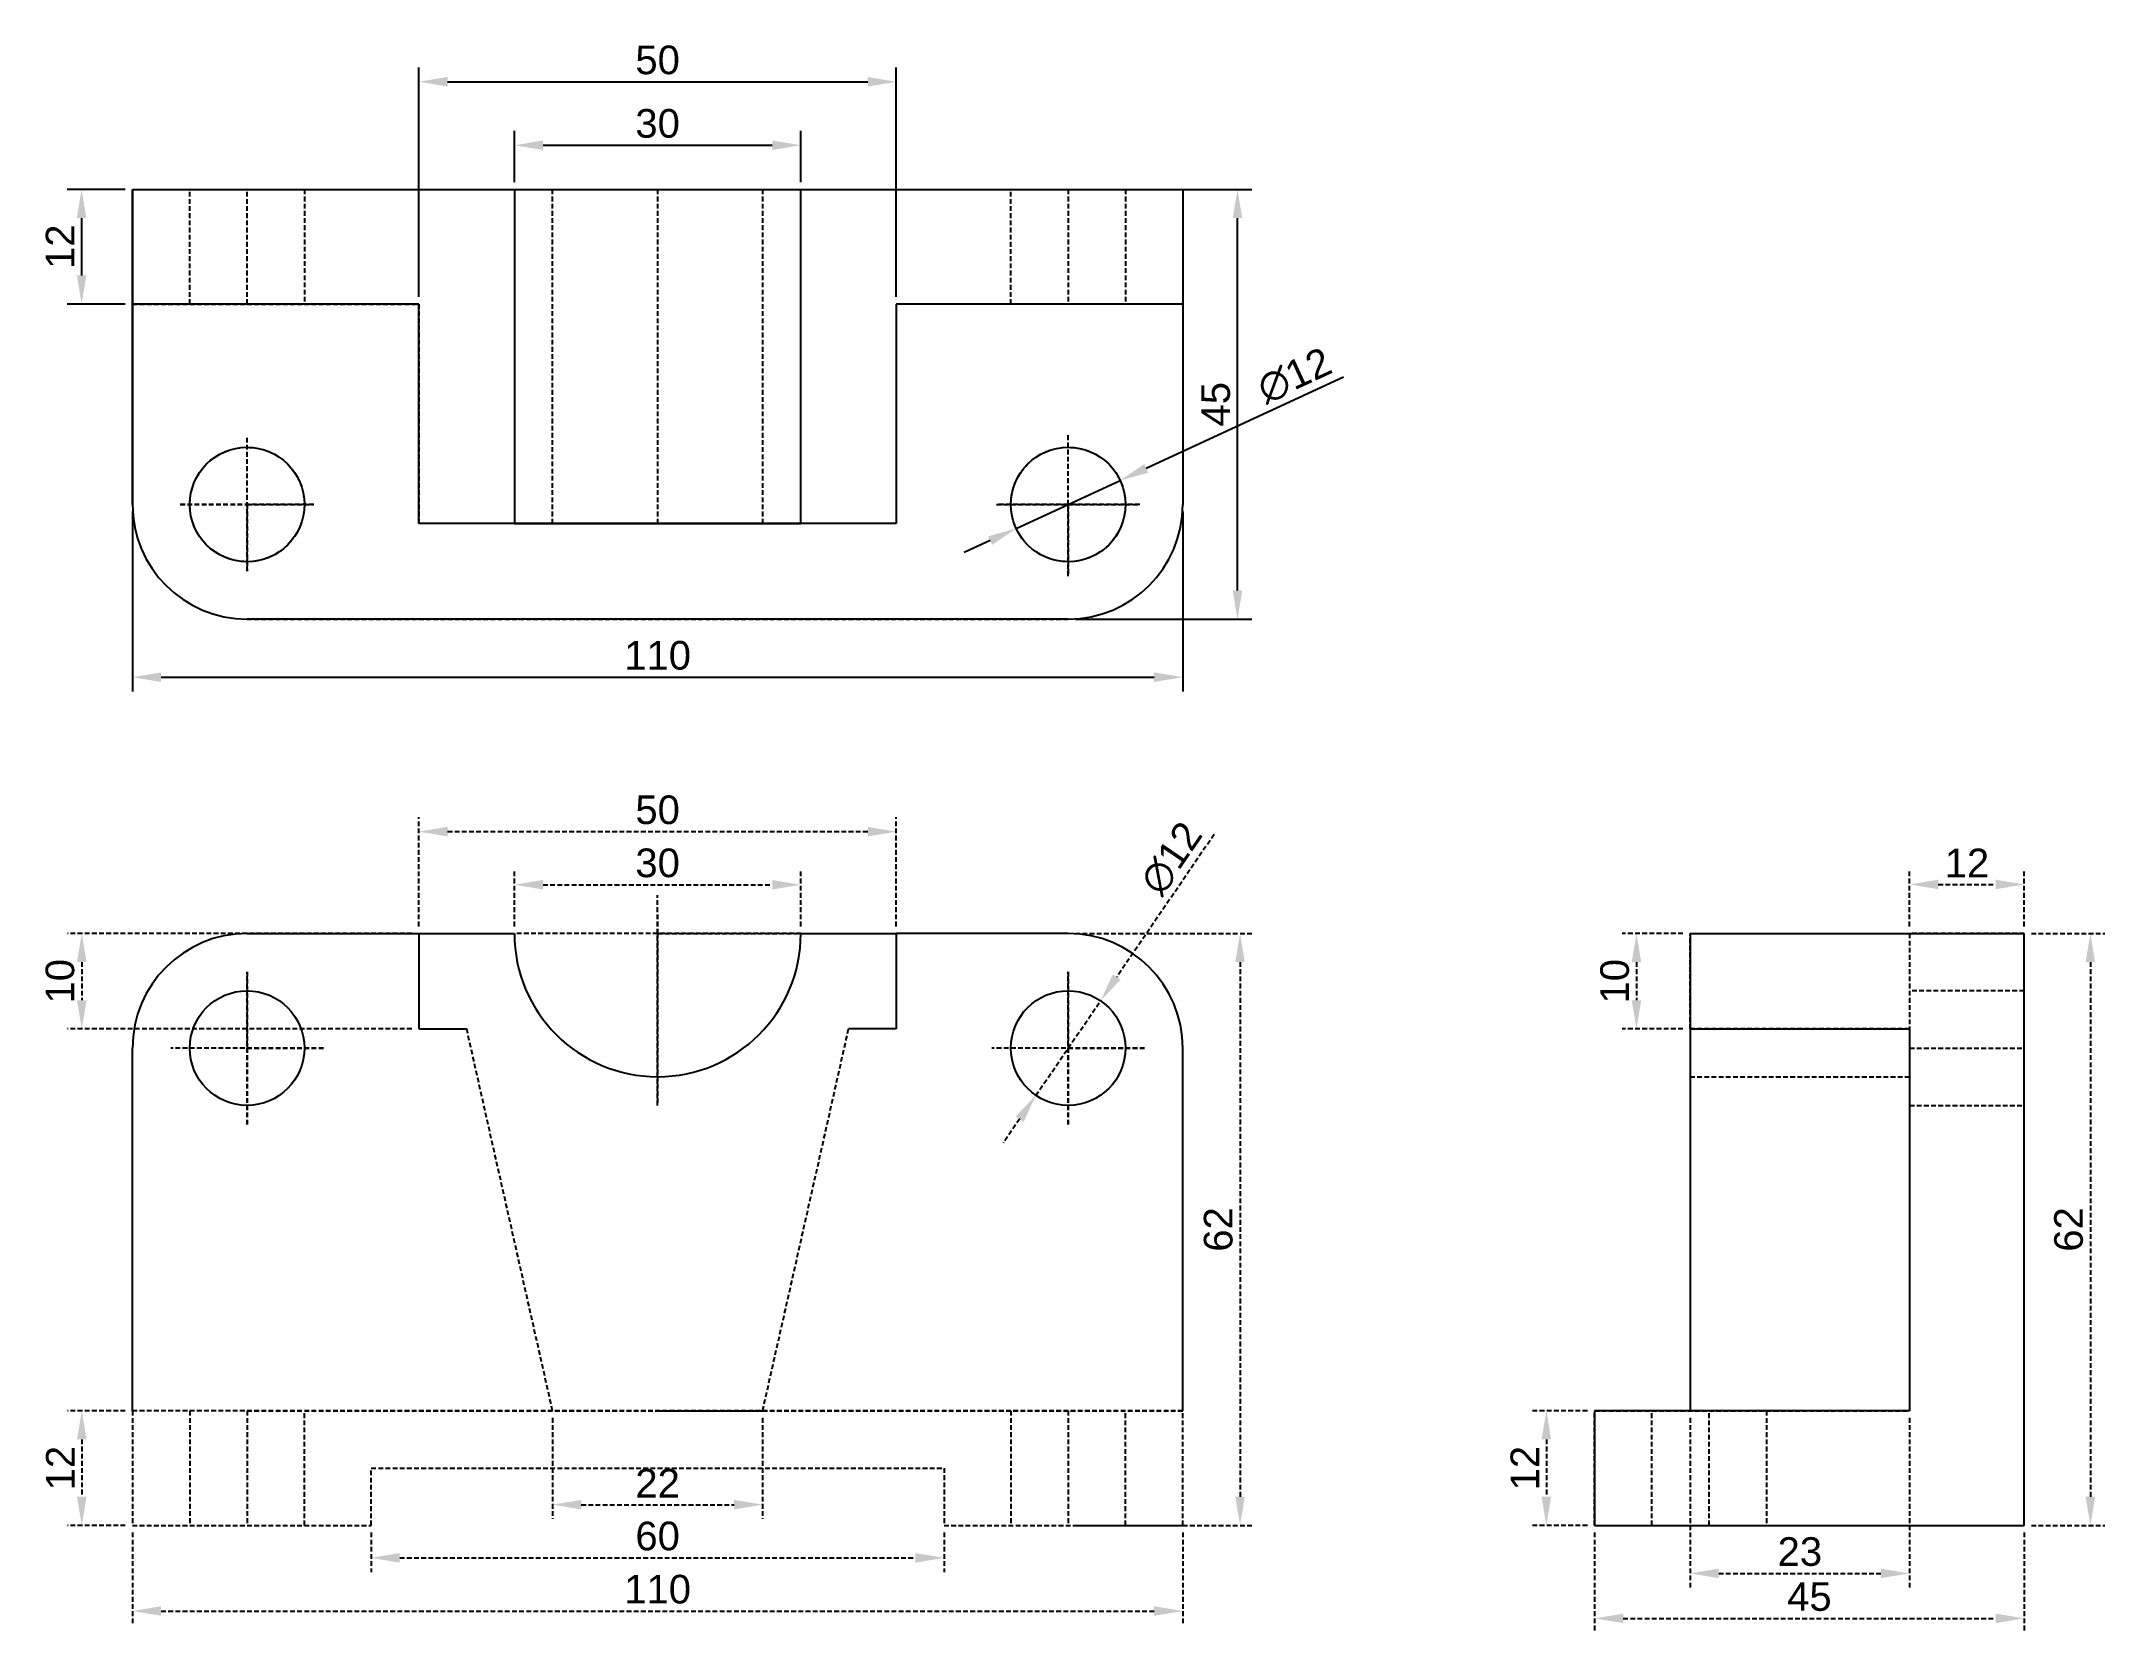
# Model space of a CAD drawing. Header units: millimetres. Extents: x 650 to 24174, y 151 to 15160.
# Drawn here: x 23957.5 to 24173.6, y 14993.5 to 15160.2 of the extents above; entities outside this region: 1.
import ezdxf

# ---------------------------------------------------------------- set-up
doc = ezdxf.new("R2010")
doc.units = ezdxf.units.MM
doc.linetypes.add('DASHED', pattern=[0.75, 0.5, -0.25])
doc.styles.get("Standard").update_dxf_attribs({"font": 'Arial Unicode MS.ttf'})
doc.dimstyles.new('Decimal-3', dxfattribs={"dimscale": 1.2, "dimtxt": 2.5, "dimasz": 2.5, "dimexe": 1.25, "dimexo": 0.625, "dimtad": 1, "dimtxsty": 'Standard', "dimcen": 2.5, "dimadec": 0, "dimazin": 0, "dimtfac": 1, "dimtmove": 0, "dimatfit": 3, "dimfxl": 1, "dimarcsym": 0})

# ---------------------------------------------------------------- blocks, each defined once
blk = doc.blocks.new('*D4')
at = {"color": 0, "linetype": 'DASHED', "lineweight": -2, "transparency": 16777216}
for p, q in [((24065.77, 15066.76), (24084.52, 15066.76)), ((24083.02, 15063.76), (24083.02, 15007.76)), ((24065.77, 15004.76), (24084.52, 15004.76))]:
    blk.add_line(p, q, dxfattribs=at)
at = {"color": 0, "linetype": 'DASHED', "transparency": 16777216}
for points in [[(24082.52, 15063.76), (24083.52, 15063.76), (24083.02, 15066.76)], [(24082.52, 15007.76), (24083.52, 15007.76), (24083.02, 15004.76)]]:
    blk.add_solid(points, dxfattribs=at)
at = {"layer": 'Defpoints', "color": 0, "linetype": 'DASHED', "transparency": 16777216}
for p in [(24065.02, 15066.76), (24065.02, 15004.76), (24083.02, 15004.76)]:
    blk.add_point(p, dxfattribs=at)
at = {"color": 0, "linetype": 'DASHED', "transparency": 16777216, "insert": (24080.75, 15035.76), "char_height": 3, "attachment_point": 5, "rotation": 90}
blk.add_mtext('62', dxfattribs=at)
blk = doc.blocks.new('*D6')
at = {"color": 0, "linetype": 'DASHED', "lineweight": -2, "transparency": 16777216}
for p, q in [((24011.02, 15016.01), (24011.02, 15005.43)), ((24033.02, 15016.01), (24033.02, 15005.43)), ((24014.02, 15006.93), (24030.02, 15006.93))]:
    blk.add_line(p, q, dxfattribs=at)
at = {"color": 0, "linetype": 'DASHED', "transparency": 16777216}
for points in [[(24014.02, 15007.43), (24014.02, 15006.43), (24011.02, 15006.93)], [(24030.02, 15007.43), (24030.02, 15006.43), (24033.02, 15006.93)]]:
    blk.add_solid(points, dxfattribs=at)
at = {"layer": 'Defpoints', "color": 0, "linetype": 'DASHED', "transparency": 16777216}
for p in [(24011.02, 15016.76), (24033.02, 15016.76), (24033.02, 15006.93)]:
    blk.add_point(p, dxfattribs=at)
at = {"color": 0, "linetype": 'DASHED', "transparency": 16777216, "insert": (24022.02, 15009.18), "char_height": 3, "attachment_point": 5}
blk.add_mtext('22', dxfattribs=at)
blk = doc.blocks.new('*D7')
at = {"color": 0, "linetype": 'DASHED', "lineweight": -2, "transparency": 16777216}
for p, q in [((23992.02, 15004.01), (23992.02, 14999.86)), ((24052.02, 15004.01), (24052.02, 14999.86)), ((23995.02, 15001.36), (24049.02, 15001.36))]:
    blk.add_line(p, q, dxfattribs=at)
at = {"color": 0, "linetype": 'DASHED', "transparency": 16777216}
for points in [[(23995.02, 15001.86), (23995.02, 15000.86), (23992.02, 15001.36)], [(24049.02, 15001.86), (24049.02, 15000.86), (24052.02, 15001.36)]]:
    blk.add_solid(points, dxfattribs=at)
at = {"layer": 'Defpoints', "color": 0, "linetype": 'DASHED', "transparency": 16777216}
for p in [(23992.02, 15004.76), (24052.02, 15004.76), (24052.02, 15001.36)]:
    blk.add_point(p, dxfattribs=at)
at = {"color": 0, "linetype": 'DASHED', "transparency": 16777216, "insert": (24022.02, 15003.63), "char_height": 3, "attachment_point": 5}
blk.add_mtext('60', dxfattribs=at)
blk = doc.blocks.new('*D8')
at = {"color": 0, "linetype": 'DASHED', "lineweight": -2, "transparency": 16777216}
for p, q in [((23967.02, 15004.01), (23967.02, 14994.29)), ((24077.02, 15004.01), (24077.02, 14994.29)), ((23970.02, 14995.79), (24074.02, 14995.79))]:
    blk.add_line(p, q, dxfattribs=at)
at = {"color": 0, "linetype": 'DASHED', "transparency": 16777216}
for points in [[(23970.02, 14996.29), (23970.02, 14995.29), (23967.02, 14995.79)], [(24074.02, 14996.29), (24074.02, 14995.29), (24077.02, 14995.79)]]:
    blk.add_solid(points, dxfattribs=at)
at = {"layer": 'Defpoints', "color": 0, "linetype": 'DASHED', "transparency": 16777216}
for p in [(23967.02, 15004.76), (24077.02, 15004.76), (24077.02, 14995.79)]:
    blk.add_point(p, dxfattribs=at)
at = {"color": 0, "linetype": 'DASHED', "transparency": 16777216, "insert": (24022.02, 14998.06), "char_height": 3, "attachment_point": 5}
blk.add_mtext('110', dxfattribs=at)
blk = doc.blocks.new('*D9')
at = {"color": 0, "linetype": 'DASHED', "lineweight": -2, "transparency": 16777216}
for p, q in [((24007.02, 15067.51), (24007.02, 15073.37)), ((24037.02, 15067.51), (24037.02, 15073.37)), ((24010.02, 15071.87), (24034.02, 15071.87))]:
    blk.add_line(p, q, dxfattribs=at)
at = {"color": 0, "linetype": 'DASHED', "transparency": 16777216}
for points in [[(24010.02, 15072.37), (24010.02, 15071.37), (24007.02, 15071.87)], [(24034.02, 15072.37), (24034.02, 15071.37), (24037.02, 15071.87)]]:
    blk.add_solid(points, dxfattribs=at)
at = {"layer": 'Defpoints', "color": 0, "linetype": 'DASHED', "transparency": 16777216}
for p in [(24037.02, 15071.87), (24007.02, 15066.76), (24037.02, 15066.76)]:
    blk.add_point(p, dxfattribs=at)
at = {"color": 0, "linetype": 'DASHED', "transparency": 16777216, "insert": (24022.02, 15074.14), "char_height": 3, "attachment_point": 5}
blk.add_mtext('30', dxfattribs=at)
blk = doc.blocks.new('*D10')
at = {"color": 0, "linetype": 'DASHED', "lineweight": -2, "transparency": 16777216}
for p, q in [((23997.02, 15067.51), (23997.02, 15078.93)), ((24047.02, 15067.51), (24047.02, 15078.93)), ((24000.02, 15077.43), (24044.02, 15077.43))]:
    blk.add_line(p, q, dxfattribs=at)
at = {"color": 0, "linetype": 'DASHED', "transparency": 16777216}
for points in [[(24000.02, 15077.93), (24000.02, 15076.93), (23997.02, 15077.43)], [(24044.02, 15077.93), (24044.02, 15076.93), (24047.02, 15077.43)]]:
    blk.add_solid(points, dxfattribs=at)
at = {"layer": 'Defpoints', "color": 0, "linetype": 'DASHED', "transparency": 16777216}
for p in [(24047.02, 15077.43), (23997.02, 15066.76), (24047.02, 15066.76)]:
    blk.add_point(p, dxfattribs=at)
at = {"color": 0, "linetype": 'DASHED', "transparency": 16777216, "insert": (24022.02, 15079.7), "char_height": 3, "attachment_point": 5}
blk.add_mtext('50', dxfattribs=at)
blk = doc.blocks.new('*D11')
at = {"color": 0, "linetype": 'DASHED', "lineweight": -2, "transparency": 16777216}
for p, q in [((23966.27, 15016.76), (23960.21, 15016.76)), ((23961.71, 15013.76), (23961.71, 15007.76)), ((23966.27, 15004.76), (23960.21, 15004.76))]:
    blk.add_line(p, q, dxfattribs=at)
at = {"color": 0, "linetype": 'DASHED', "transparency": 16777216}
for points in [[(23961.21, 15013.76), (23962.21, 15013.76), (23961.71, 15016.76)], [(23961.21, 15007.76), (23962.21, 15007.76), (23961.71, 15004.76)]]:
    blk.add_solid(points, dxfattribs=at)
at = {"layer": 'Defpoints', "color": 0, "linetype": 'DASHED', "transparency": 16777216}
for p in [(23967.02, 15016.76), (23961.71, 15004.76), (23967.02, 15004.76)]:
    blk.add_point(p, dxfattribs=at)
at = {"color": 0, "linetype": 'DASHED', "transparency": 16777216, "insert": (23959.46, 15010.76), "char_height": 3, "attachment_point": 5, "rotation": 90}
blk.add_mtext('12', dxfattribs=at)
blk = doc.blocks.new('*D12')
at = {"color": 0, "linetype": 'DASHED', "lineweight": -2, "transparency": 16777216}
for p, q in [((23996.27, 15066.76), (23960.21, 15066.76)), ((23961.71, 15063.76), (23961.71, 15059.76)), ((23996.27, 15056.76), (23960.21, 15056.76))]:
    blk.add_line(p, q, dxfattribs=at)
at = {"color": 0, "linetype": 'DASHED', "transparency": 16777216}
for points in [[(23961.21, 15063.76), (23962.21, 15063.76), (23961.71, 15066.76)], [(23961.21, 15059.76), (23962.21, 15059.76), (23961.71, 15056.76)]]:
    blk.add_solid(points, dxfattribs=at)
at = {"layer": 'Defpoints', "color": 0, "linetype": 'DASHED', "transparency": 16777216}
for p in [(23997.02, 15066.76), (23961.71, 15056.76), (23997.02, 15056.76)]:
    blk.add_point(p, dxfattribs=at)
at = {"color": 0, "linetype": 'DASHED', "transparency": 16777216, "insert": (23959.44, 15061.76), "char_height": 3, "attachment_point": 5, "rotation": 90}
blk.add_mtext('10', dxfattribs=at)
blk = doc.blocks.new('*D15')
at = {"color": 0, "linetype": 'DASHED', "lineweight": -2, "transparency": 16777216}
for p, q in [((24080.3, 15077.13), (24070.1, 15062.19)), ((24061.64, 15049.81), (24068.41, 15059.71)), ((24059.94, 15047.33), (24058.25, 15044.85))]:
    blk.add_line(p, q, dxfattribs=at)
at = {"color": 0, "linetype": 'DASHED', "transparency": 16777216}
for points in [[(24069.69, 15062.47), (24070.51, 15061.91), (24068.41, 15059.71)], [(24059.53, 15047.61), (24060.36, 15047.05), (24061.64, 15049.81)]]:
    blk.add_solid(points, dxfattribs=at)
at = {"layer": 'Defpoints', "color": 0, "linetype": 'DASHED', "transparency": 16777216}
for p in [(24068.41, 15059.71), (24061.64, 15049.81)]:
    blk.add_point(p, dxfattribs=at)
at = {"color": 0, "linetype": 'DASHED', "transparency": 16777216, "insert": (24075.83, 15074.64), "char_height": 3, "attachment_point": 5, "rotation": 55.661}
blk.add_mtext('∅12', dxfattribs=at)
blk = doc.blocks.new('*D17')
at = {"color": 0, "linetype": 'DASHED', "lineweight": -2, "transparency": 16777216}
for p, q in [((24165.9, 15066.76), (24173.58, 15066.76)), ((24172.08, 15063.76), (24172.08, 15007.76)), ((24165.9, 15004.76), (24173.58, 15004.76))]:
    blk.add_line(p, q, dxfattribs=at)
at = {"color": 0, "linetype": 'DASHED', "transparency": 16777216}
for points in [[(24171.58, 15063.76), (24172.58, 15063.76), (24172.08, 15066.76)], [(24171.58, 15007.76), (24172.58, 15007.76), (24172.08, 15004.76)]]:
    blk.add_solid(points, dxfattribs=at)
at = {"layer": 'Defpoints', "color": 0, "linetype": 'DASHED', "transparency": 16777216}
for p in [(24165.15, 15066.76), (24165.15, 15004.76), (24172.08, 15004.76)]:
    blk.add_point(p, dxfattribs=at)
at = {"color": 0, "linetype": 'DASHED', "transparency": 16777216, "insert": (24169.81, 15035.76), "char_height": 3, "attachment_point": 5, "rotation": 90}
blk.add_mtext('62', dxfattribs=at)
blk = doc.blocks.new('*D18')
at = {"color": 0, "linetype": 'DASHED', "lineweight": -2, "transparency": 16777216}
for p, q in [((24119.4, 15016.76), (24113.6, 15016.76)), ((24115.1, 15013.76), (24115.1, 15007.76)), ((24119.4, 15004.76), (24113.6, 15004.76))]:
    blk.add_line(p, q, dxfattribs=at)
at = {"color": 0, "linetype": 'DASHED', "transparency": 16777216}
for points in [[(24114.6, 15013.76), (24115.6, 15013.76), (24115.1, 15016.76)], [(24114.6, 15007.76), (24115.6, 15007.76), (24115.1, 15004.76)]]:
    blk.add_solid(points, dxfattribs=at)
at = {"layer": 'Defpoints', "color": 0, "linetype": 'DASHED', "transparency": 16777216}
for p in [(24120.15, 15016.76), (24115.1, 15004.76), (24120.15, 15004.76)]:
    blk.add_point(p, dxfattribs=at)
at = {"color": 0, "linetype": 'DASHED', "transparency": 16777216, "insert": (24112.85, 15010.76), "char_height": 3, "attachment_point": 5, "rotation": 90}
blk.add_mtext('12', dxfattribs=at)
blk = doc.blocks.new('*D19')
at = {"color": 0, "linetype": 'DASHED', "lineweight": -2, "transparency": 16777216}
for p, q in [((24153.15, 15067.51), (24153.15, 15073.4)), ((24165.15, 15067.51), (24165.15, 15073.4)), ((24156.15, 15071.9), (24162.15, 15071.9))]:
    blk.add_line(p, q, dxfattribs=at)
at = {"color": 0, "linetype": 'DASHED', "transparency": 16777216}
for points in [[(24156.15, 15072.4), (24156.15, 15071.4), (24153.15, 15071.9)], [(24162.15, 15072.4), (24162.15, 15071.4), (24165.15, 15071.9)]]:
    blk.add_solid(points, dxfattribs=at)
at = {"layer": 'Defpoints', "color": 0, "linetype": 'DASHED', "transparency": 16777216}
for p in [(24165.15, 15071.9), (24153.15, 15066.76), (24165.15, 15066.76)]:
    blk.add_point(p, dxfattribs=at)
at = {"color": 0, "linetype": 'DASHED', "transparency": 16777216, "insert": (24159.15, 15074.15), "char_height": 3, "attachment_point": 5}
blk.add_mtext('12', dxfattribs=at)
blk = doc.blocks.new('*D20')
at = {"color": 0, "linetype": 'DASHED', "lineweight": -2, "transparency": 16777216}
for p, q in [((24130.15, 15016.01), (24130.15, 14998.23)), ((24153.15, 15016.01), (24153.15, 14998.23)), ((24133.15, 14999.73), (24150.15, 14999.73))]:
    blk.add_line(p, q, dxfattribs=at)
at = {"color": 0, "linetype": 'DASHED', "transparency": 16777216}
for points in [[(24133.15, 15000.23), (24133.15, 14999.23), (24130.15, 14999.73)], [(24150.15, 15000.23), (24150.15, 14999.23), (24153.15, 14999.73)]]:
    blk.add_solid(points, dxfattribs=at)
at = {"layer": 'Defpoints', "color": 0, "linetype": 'DASHED', "transparency": 16777216}
for p in [(24130.15, 15016.76), (24153.15, 15016.76), (24153.15, 14999.73)]:
    blk.add_point(p, dxfattribs=at)
at = {"color": 0, "linetype": 'DASHED', "transparency": 16777216, "insert": (24141.65, 15002), "char_height": 3, "attachment_point": 5}
blk.add_mtext('23', dxfattribs=at)
blk = doc.blocks.new('*D21')
at = {"color": 0, "linetype": 'DASHED', "lineweight": -2, "transparency": 16777216}
for p, q in [((24120.15, 15004.01), (24120.15, 14993.52)), ((24165.15, 15004.01), (24165.15, 14993.52)), ((24123.15, 14995.02), (24162.15, 14995.02))]:
    blk.add_line(p, q, dxfattribs=at)
at = {"color": 0, "linetype": 'DASHED', "transparency": 16777216}
for points in [[(24123.15, 14995.52), (24123.15, 14994.52), (24120.15, 14995.02)], [(24162.15, 14995.52), (24162.15, 14994.52), (24165.15, 14995.02)]]:
    blk.add_solid(points, dxfattribs=at)
at = {"layer": 'Defpoints', "color": 0, "linetype": 'DASHED', "transparency": 16777216}
for p in [(24120.15, 15004.76), (24165.15, 15004.76), (24165.15, 14995.02)]:
    blk.add_point(p, dxfattribs=at)
at = {"color": 0, "linetype": 'DASHED', "transparency": 16777216, "insert": (24142.65, 14997.29), "char_height": 3, "attachment_point": 5}
blk.add_mtext('45', dxfattribs=at)
blk = doc.blocks.new('*D22')
at = {"color": 0, "linetype": 'DASHED', "lineweight": -2, "transparency": 16777216}
for p, q in [((24129.4, 15066.76), (24123.04, 15066.76)), ((24124.54, 15063.76), (24124.54, 15059.76)), ((24129.4, 15056.76), (24123.04, 15056.76))]:
    blk.add_line(p, q, dxfattribs=at)
at = {"color": 0, "linetype": 'DASHED', "transparency": 16777216}
for points in [[(24124.04, 15063.76), (24125.04, 15063.76), (24124.54, 15066.76)], [(24124.04, 15059.76), (24125.04, 15059.76), (24124.54, 15056.76)]]:
    blk.add_solid(points, dxfattribs=at)
at = {"layer": 'Defpoints', "color": 0, "linetype": 'DASHED', "transparency": 16777216}
for p in [(24130.15, 15066.76), (24124.54, 15056.76), (24130.15, 15056.76)]:
    blk.add_point(p, dxfattribs=at)
at = {"color": 0, "linetype": 'DASHED', "transparency": 16777216, "insert": (24122.27, 15061.76), "char_height": 3, "attachment_point": 5, "rotation": 90}
blk.add_mtext('10', dxfattribs=at)
blk = doc.blocks.new('*D24')
at = {"color": 0, "linetype": 'Continuous', "lineweight": -2, "transparency": 16777216}
for p, q in [((24007.02, 15145.45), (24007.02, 15150.83)), ((24037.02, 15145.45), (24037.02, 15150.83)), ((24010.02, 15149.33), (24034.02, 15149.33))]:
    blk.add_line(p, q, dxfattribs=at)
at = {"color": 0, "linetype": 'Continuous', "transparency": 16777216}
for points in [[(24010.02, 15149.83), (24010.02, 15148.83), (24007.02, 15149.33)], [(24034.02, 15149.83), (24034.02, 15148.83), (24037.02, 15149.33)]]:
    blk.add_solid(points, dxfattribs=at)
at = {"layer": 'Defpoints', "color": 0, "linetype": 'Continuous', "transparency": 16777216}
for p in [(24037.02, 15149.33), (24007.02, 15144.7), (24037.02, 15144.7)]:
    blk.add_point(p, dxfattribs=at)
at = {"color": 0, "linetype": 'Continuous', "transparency": 16777216, "insert": (24022.02, 15151.6), "char_height": 3, "attachment_point": 5}
blk.add_mtext('30', dxfattribs=at)
blk = doc.blocks.new('*D25')
at = {"color": 0, "linetype": 'Continuous', "lineweight": -2, "transparency": 16777216}
for p, q in [((23997.02, 15133.45), (23997.02, 15157.48)), ((24047.02, 15133.45), (24047.02, 15157.48)), ((24000.02, 15155.98), (24044.02, 15155.98))]:
    blk.add_line(p, q, dxfattribs=at)
at = {"color": 0, "linetype": 'Continuous', "transparency": 16777216}
for points in [[(24000.02, 15156.48), (24000.02, 15155.48), (23997.02, 15155.98)], [(24044.02, 15156.48), (24044.02, 15155.48), (24047.02, 15155.98)]]:
    blk.add_solid(points, dxfattribs=at)
at = {"layer": 'Defpoints', "color": 0, "linetype": 'Continuous', "transparency": 16777216}
for p in [(24047.02, 15155.98), (23997.02, 15132.7), (24047.02, 15132.7)]:
    blk.add_point(p, dxfattribs=at)
at = {"color": 0, "linetype": 'Continuous', "transparency": 16777216, "insert": (24022.02, 15158.25), "char_height": 3, "attachment_point": 5}
blk.add_mtext('50', dxfattribs=at)
blk = doc.blocks.new('*D26')
at = {"color": 0, "linetype": 'Continuous', "lineweight": -2, "transparency": 16777216}
for p, q in [((23966.27, 15144.7), (23960.19, 15144.7)), ((23961.69, 15141.7), (23961.69, 15135.7)), ((23966.27, 15132.7), (23960.19, 15132.7))]:
    blk.add_line(p, q, dxfattribs=at)
at = {"color": 0, "linetype": 'Continuous', "transparency": 16777216}
for points in [[(23961.19, 15141.7), (23962.19, 15141.7), (23961.69, 15144.7)], [(23961.19, 15135.7), (23962.19, 15135.7), (23961.69, 15132.7)]]:
    blk.add_solid(points, dxfattribs=at)
at = {"layer": 'Defpoints', "color": 0, "linetype": 'Continuous', "transparency": 16777216}
for p in [(23967.02, 15144.7), (23961.69, 15132.7), (23967.02, 15132.7)]:
    blk.add_point(p, dxfattribs=at)
at = {"color": 0, "linetype": 'Continuous', "transparency": 16777216, "insert": (23959.44, 15138.7), "char_height": 3, "attachment_point": 5, "rotation": 90}
blk.add_mtext('12', dxfattribs=at)
blk = doc.blocks.new('*D27')
at = {"color": 0, "linetype": 'Continuous', "lineweight": -2, "transparency": 16777216}
for p, q in [((24093.84, 15125.03), (24073.19, 15115.48)), ((24059.58, 15109.18), (24070.47, 15114.22)), ((24056.85, 15107.92), (24054.13, 15106.66))]:
    blk.add_line(p, q, dxfattribs=at)
at = {"color": 0, "linetype": 'Continuous', "transparency": 16777216}
for points in [[(24072.98, 15115.93), (24073.4, 15115.02), (24070.47, 15114.22)], [(24056.64, 15108.37), (24057.06, 15107.47), (24059.58, 15109.18)]]:
    blk.add_solid(points, dxfattribs=at)
at = {"layer": 'Defpoints', "color": 0, "linetype": 'Continuous', "transparency": 16777216}
for p in [(24070.47, 15114.22), (24059.58, 15109.18)]:
    blk.add_point(p, dxfattribs=at)
at = {"color": 0, "linetype": 'Continuous', "transparency": 16777216, "insert": (24088.72, 15125.19), "char_height": 3, "attachment_point": 5, "rotation": 24.8245}
blk.add_mtext('∅12', dxfattribs=at)
blk = doc.blocks.new('*D29')
at = {"color": 0, "linetype": 'Continuous', "lineweight": -2, "transparency": 16777216}
for p, q in [((23967.02, 15110.95), (23967.02, 15092.11)), ((24077.02, 15110.95), (24077.02, 15092.11)), ((23970.02, 15093.61), (24074.02, 15093.61))]:
    blk.add_line(p, q, dxfattribs=at)
at = {"color": 0, "linetype": 'Continuous', "transparency": 16777216}
for points in [[(23970.02, 15094.11), (23970.02, 15093.11), (23967.02, 15093.61)], [(24074.02, 15094.11), (24074.02, 15093.11), (24077.02, 15093.61)]]:
    blk.add_solid(points, dxfattribs=at)
at = {"layer": 'Defpoints', "color": 0, "linetype": 'Continuous', "transparency": 16777216}
for p in [(23967.02, 15111.7), (24077.02, 15111.7), (24077.02, 15093.61)]:
    blk.add_point(p, dxfattribs=at)
at = {"color": 0, "linetype": 'Continuous', "transparency": 16777216, "insert": (24022.02, 15095.88), "char_height": 3, "attachment_point": 5}
blk.add_mtext('110', dxfattribs=at)
blk = doc.blocks.new('*D30')
at = {"color": 0, "linetype": 'Continuous', "lineweight": -2, "transparency": 16777216}
for p, q in [((24065.77, 15144.7), (24084.25, 15144.7)), ((24082.75, 15102.7), (24082.75, 15141.7)), ((24065.77, 15099.7), (24084.25, 15099.7))]:
    blk.add_line(p, q, dxfattribs=at)
at = {"color": 0, "linetype": 'Continuous', "transparency": 16777216}
for points in [[(24082.25, 15141.7), (24083.25, 15141.7), (24082.75, 15144.7)], [(24082.25, 15102.7), (24083.25, 15102.7), (24082.75, 15099.7)]]:
    blk.add_solid(points, dxfattribs=at)
at = {"layer": 'Defpoints', "color": 0, "linetype": 'Continuous', "transparency": 16777216}
for p in [(24065.02, 15144.7), (24082.75, 15144.7), (24065.02, 15099.7)]:
    blk.add_point(p, dxfattribs=at)
at = {"color": 0, "linetype": 'Continuous', "transparency": 16777216, "insert": (24080.48, 15122.2), "char_height": 3, "attachment_point": 5, "rotation": 90}
blk.add_mtext('45', dxfattribs=at)

msp = doc.modelspace()

# ---------------------------------------------------------------- linework, layer by layer
at = {"linetype": 'DASHED'}
for p, q in [((23967.021, 15111.698), (23967.021, 15144.698)), ((23967.021, 15144.698), (24077.021, 15144.698)), ((23967.021, 15144.698), (23967.021, 15132.698)), ((23997.021, 15144.698), (24007.021, 15144.698)), ((24007.021, 15144.698), (24007.021, 15109.698)), ((24037.021, 15109.698), (24037.021, 15144.698)), ((24077.021, 15144.698), (24077.021, 15111.698)), ((24077.021, 15144.698), (24077.021, 15132.698)), ((23967.021, 15132.698), (23997.021, 15132.698)), ((23997.021, 15132.698), (23997.021, 15109.698)), ((24077.021, 15132.698), (24047.021, 15132.698)), ((24047.021, 15132.698), (24047.021, 15109.698)), ((24007.021, 15109.698), (23997.021, 15109.698)), ((24007.021, 15109.698), (24037.021, 15109.698)), ((24047.021, 15109.698), (24037.021, 15109.698)), ((23979.021, 15099.698), (24065.021, 15099.698)), ((24130.152, 15056.759), (24130.152, 15066.759)), ((24130.152, 15066.759), (24153.152, 15066.759)), ((24165.152, 15066.759), (24153.152, 15066.759)), ((24153.152, 15066.759), (24153.152, 15016.759)), ((24153.152, 15066.759), (24153.152, 15056.759)), ((24165.152, 15004.759), (24165.152, 15066.759)), ((24011.021, 15016.759), (24002.021, 15056.759)), ((24033.021, 15016.759), (24042.021, 15056.759)), ((24153.152, 15056.759), (24130.152, 15056.759)), ((24130.152, 15056.759), (24130.152, 15016.759)), ((24077.021, 15016.759), (23967.021, 15016.759)), ((23967.021, 15016.759), (23967.021, 15004.759)), ((23979.021, 15016.759), (24077.021, 15016.759)), ((24022.021, 15016.759), (24033.021, 15016.759)), ((24077.021, 15004.759), (24077.021, 15016.759)), ((24120.152, 15004.759), (24120.152, 15016.759)), ((24120.152, 15016.759), (24153.152, 15016.759)), ((23992.021, 15004.759), (23992.021, 15010.759)), ((23992.021, 15010.759), (24052.021, 15010.759)), ((24052.021, 15010.759), (24052.021, 15004.759)), ((23967.021, 15004.759), (23992.021, 15004.759)), ((24052.021, 15004.759), (24077.021, 15004.759)), ((24120.152, 15004.759), (24165.152, 15004.759))]:
    msp.add_line(p, q, dxfattribs=at)
at = {"linetype": 'Continuous'}
for p, q in [((23967.021, 15144.698), (23967.021, 15111.698)), ((23967.021, 15111.698), (23967.021, 15144.698)), ((23967.021, 15144.698), (24077.021, 15144.698)), ((23967.021, 15132.698), (23967.021, 15144.698)), ((23967.021, 15144.698), (24007.021, 15144.698)), ((24007.021, 15144.698), (24007.021, 15109.698)), ((24037.021, 15109.698), (24037.021, 15144.698)), ((24077.021, 15144.698), (24077.021, 15111.698)), ((24077.021, 15144.698), (24077.021, 15132.698)), ((23997.021, 15132.698), (23967.021, 15132.698)), ((23997.021, 15109.698), (23997.021, 15132.698)), ((24077.021, 15132.698), (24047.021, 15132.698)), ((24047.021, 15132.698), (24047.021, 15109.698)), ((24047.021, 15109.698), (23997.021, 15109.698)), ((24007.021, 15109.698), (24037.021, 15109.698)), ((24065.021, 15099.698), (23979.021, 15099.698)), ((24130.152, 15066.759), (24165.152, 15066.759)), ((24130.152, 15066.759), (24130.152, 15016.759)), ((24165.152, 15004.759), (24165.152, 15066.759)), ((24130.152, 15056.759), (24153.152, 15056.759)), ((24153.152, 15056.759), (24153.152, 15016.759)), ((24130.152, 15016.759), (24120.152, 15016.759)), ((24120.152, 15016.759), (24120.152, 15004.759)), ((24153.152, 15016.759), (24130.152, 15016.759)), ((24120.152, 15004.759), (24165.152, 15004.759))]:
    msp.add_line(p, q, dxfattribs=at)
at = {"color": 6, "linetype": 'DASHED'}
for p, q in [((23973.021, 15132.698), (23973.021, 15144.698)), ((23979.021, 15144.698), (23985.021, 15144.698)), ((23985.021, 15144.698), (23985.021, 15132.698)), ((24011.021, 15109.698), (24011.021, 15144.698)), ((24033.021, 15144.698), (24033.021, 15109.698)), ((24059.021, 15132.698), (24059.021, 15144.698)), ((24065.021, 15144.698), (24071.021, 15144.698)), ((24071.021, 15144.698), (24071.021, 15132.698)), ((23985.021, 15132.698), (23973.021, 15132.698)), ((24071.021, 15132.698), (24059.021, 15132.698)), ((23979.021, 15099.698), (24065.021, 15099.698)), ((24165.152, 15060.759), (24153.152, 15060.759)), ((24130.152, 15051.759), (24153.152, 15051.759)), ((24153.152, 15048.759), (24165.152, 15048.759)), ((23973.021, 15016.759), (23973.021, 15004.759)), ((23985.021, 15004.759), (23985.021, 15016.759)), ((24059.021, 15016.759), (24059.021, 15004.759)), ((24071.021, 15004.759), (24071.021, 15016.759)), ((24126.152, 15004.759), (24126.152, 15016.759)), ((24138.152, 15016.759), (24138.152, 15004.759))]:
    msp.add_line(p, q, dxfattribs=at)
at = {"color": 4, "linetype": 'DASHED'}
for p, q in [((23979.021, 15132.698), (23979.021, 15144.698)), ((24022.021, 15144.698), (24022.021, 15109.698)), ((24065.021, 15144.698), (24065.021, 15132.698)), ((23979.021, 15104.698), (23979.021, 15118.698)), ((24065.021, 15111.698), (24065.021, 15119.198)), ((23986.021, 15111.698), (23972.021, 15111.698)), ((23972.021, 15111.698), (23979.021, 15111.698)), ((23979.021, 15111.698), (23986.021, 15111.698)), ((23979.021, 15111.698), (23979.021, 15104.698)), ((24072.521, 15111.698), (24057.521, 15111.698)), ((24057.521, 15111.698), (24065.021, 15111.698)), ((24065.021, 15111.698), (24072.521, 15111.698)), ((24065.021, 15111.698), (24065.021, 15104.198)), ((24065.021, 15104.198), (24065.021, 15111.698)), ((24022.021, 15066.759), (24022.021, 15070.759)), ((24022.021, 15048.759), (24022.021, 15068.759)), ((24022.021, 15068.759), (24022.021, 15066.759)), ((24037.021, 15066.759), (24007.021, 15066.759)), ((24022.021, 15066.759), (24022.021, 15048.759)), ((24022.021, 15066.759), (24037.021, 15066.759)), ((23979.021, 15046.759), (23979.021, 15062.759)), ((23979.021, 15062.759), (23979.021, 15054.759)), ((24065.021, 15046.759), (24065.021, 15062.759)), ((24065.021, 15062.759), (24065.021, 15054.759)), ((23987.021, 15054.759), (23971.021, 15054.759)), ((23979.021, 15054.759), (23979.021, 15046.759)), ((23979.021, 15054.759), (23987.021, 15054.759)), ((24073.021, 15054.759), (24057.021, 15054.759)), ((24065.021, 15054.759), (24065.021, 15046.759)), ((24065.021, 15054.759), (24073.021, 15054.759)), ((24153.152, 15054.759), (24165.152, 15054.759)), ((23979.021, 15016.759), (23979.021, 15004.759)), ((24065.021, 15016.759), (24065.021, 15004.759)), ((24132.152, 15004.759), (24132.152, 15016.759))]:
    msp.add_line(p, q, dxfattribs=at)
for p, q in [((23979.021, 15066.759), (23997.021, 15066.759)), ((23997.021, 15066.759), (23997.021, 15056.759)), ((23997.021, 15066.759), (24007.021, 15066.759)), ((24037.021, 15066.759), (24047.021, 15066.759)), ((24065.021, 15066.759), (24047.021, 15066.759)), ((24047.021, 15066.759), (24047.021, 15056.759)), ((23967.021, 15016.759), (23967.021, 15054.759)), ((23997.021, 15056.759), (24002.021, 15056.759)), ((24047.021, 15056.759), (24042.021, 15056.759)), ((24077.021, 15016.759), (24077.021, 15054.759)), ((649.564, 150.576), (709.564, 150.576))]:
    msp.add_line(p, q)
at = {"linetype": 'DASHED'}
for centre in [(23979.021, 15111.698), (24065.021, 15111.698)]:
    msp.add_circle(centre, 6, dxfattribs=at)
at = {"linetype": 'Continuous'}
for centre in [(23979.021, 15111.698), (24065.021, 15111.698)]:
    msp.add_circle(centre, 6, dxfattribs=at)
for centre in [(23979.021, 15054.759), (24065.021, 15054.759)]:
    msp.add_circle(centre, 6)
for centre, start, end in [((23979.021, 15111.698), 180, 270), ((24065.021, 15111.698), 270, 0)]:
    msp.add_arc(centre, 12, start, end, dxfattribs=at)
for centre, radius, start, end in [((23979.021, 15054.759), 12, 90, 180), ((24022.021, 15066.759), 15, 180, 0), ((24065.021, 15054.759), 12, 360, 90)]:
    msp.add_arc(centre, radius, start, end)

# ---------------------------------------------------------------- dimensions: what is measured, and where the dimension line sits
for base, p1, p2, picture, middle in [((24047.021, 15155.983), (23997.021, 15132.698), (24047.021, 15132.698), '*D25', (24022.021, 15158.253)), ((24037.021, 15149.326), (24007.021, 15144.698), (24037.021, 15144.698), '*D24', (24022.021, 15151.597)), ((24077.021, 15093.608), (23967.021, 15111.698), (24077.021, 15111.698), '*D29', (24022.021, 15095.878))]:
    dim = msp.add_linear_dim(base=base, p1=p1, p2=p2, dimstyle='Decimal-3', dxfattribs=at)
    dim.commit()
    dim.dimension.update_dxf_attribs({"geometry": picture, "text_midpoint": middle})
for base, p1, p2, picture, middle in [((23961.685, 15132.698), (23967.021, 15144.698), (23967.021, 15132.698), '*D26', (23959.435, 15138.698)), ((24082.746, 15144.698), (24065.021, 15099.698), (24065.021, 15144.698), '*D30', (24080.476, 15122.198))]:
    dim = msp.add_linear_dim(base=base, p1=p1, p2=p2, angle=90, dimstyle='Decimal-3', dxfattribs=at)
    dim.commit()
    dim.dimension.update_dxf_attribs({"geometry": picture, "text_midpoint": middle})
dim = msp.add_diameter_dim_2p(p1=(24059.576, 15109.179), p2=(24070.467, 15114.217), dimstyle='Decimal-3', dxfattribs=at)
dim.commit()
dim.dimension.update_dxf_attribs({"geometry": '*D27', "text_midpoint": (24089.682, 15123.106), "dimtype": 163})
at = {"linetype": 'DASHED'}
for base, p1, p2, picture, middle in [((24047.021, 15077.432), (23997.021, 15066.759), (24047.021, 15066.759), '*D10', (24022.021, 15079.703)), ((24037.021, 15071.866), (24007.021, 15066.759), (24037.021, 15066.759), '*D9', (24022.021, 15074.137)), ((24165.152, 15071.902), (24153.152, 15066.759), (24165.152, 15066.759), '*D19', (24159.152, 15074.152)), ((24033.021, 15006.925), (24011.021, 15016.759), (24033.021, 15016.759), '*D6', (24022.021, 15009.175)), ((24153.152, 14999.731), (24130.152, 15016.759), (24153.152, 15016.759), '*D20', (24141.652, 15002.001)), ((24052.021, 15001.359), (23992.021, 15004.759), (24052.021, 15004.759), '*D7', (24022.021, 15003.629)), ((24077.021, 14995.792), (23967.021, 15004.759), (24077.021, 15004.759), '*D8', (24022.021, 14998.063)), ((24165.152, 14995.016), (24120.152, 15004.759), (24165.152, 15004.759), '*D21', (24142.652, 14997.286))]:
    dim = msp.add_linear_dim(base=base, p1=p1, p2=p2, dimstyle='Decimal-3', dxfattribs=at)
    dim.commit()
    dim.dimension.update_dxf_attribs({"geometry": picture, "text_midpoint": middle})
dim = msp.add_diameter_dim_2p(p1=(24061.637, 15049.805), p2=(24068.406, 15059.714), dimstyle='Decimal-3', dxfattribs=at)
dim.commit()
dim.dimension.update_dxf_attribs({"geometry": '*D15', "text_midpoint": (24077.723, 15073.352), "dimtype": 163})
for base, p1, p2, picture, middle in [((23961.709, 15056.759), (23997.021, 15066.759), (23997.021, 15056.759), '*D12', (23959.438, 15061.759)), ((24083.017, 15004.759), (24065.021, 15066.759), (24065.021, 15004.759), '*D4', (24080.747, 15035.759)), ((24124.54, 15056.759), (24130.152, 15066.759), (24130.152, 15056.759), '*D22', (24122.269, 15061.759)), ((24172.082, 15004.759), (24165.152, 15066.759), (24165.152, 15004.759), '*D17', (24169.812, 15035.759)), ((23961.709, 15004.759), (23967.021, 15016.759), (23967.021, 15004.759), '*D11', (23959.459, 15010.759)), ((24115.104, 15004.759), (24120.152, 15016.759), (24120.152, 15004.759), '*D18', (24112.854, 15010.759))]:
    dim = msp.add_linear_dim(base=base, p1=p1, p2=p2, angle=90, dimstyle='Decimal-3', dxfattribs=at)
    dim.commit()
    dim.dimension.update_dxf_attribs({"geometry": picture, "text_midpoint": middle})

doc.saveas('drawing.dxf')
